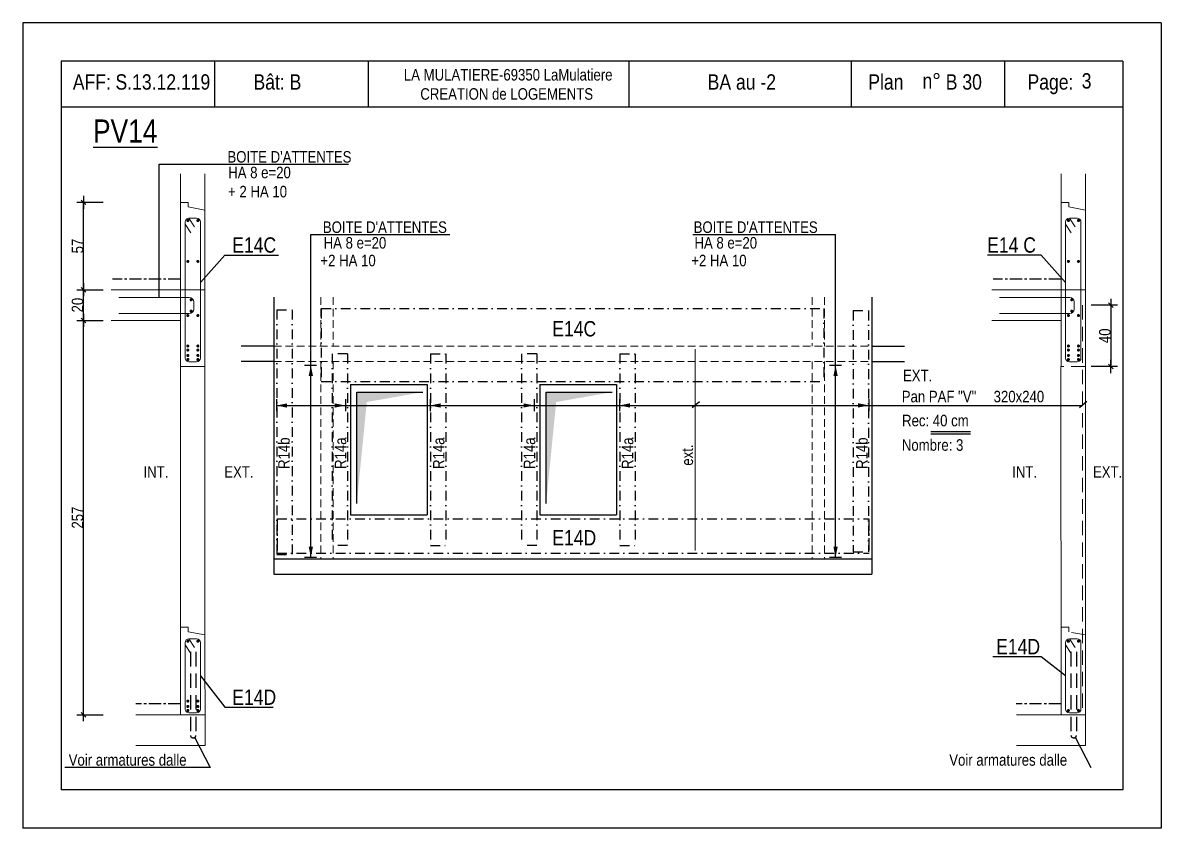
# Model space of a CAD drawing. Header units: metres. Extents: x -9927 to 45032, y -190416 to 12166.
# Drawn here: x 2925 to 4410, y -155203 to -154153 of the extents above; entities that cross this region are included whole.
import ezdxf
from ezdxf.enums import TextEntityAlignment as Align

# ---------------------------------------------------------------- set-up
doc = ezdxf.new("R2010")
doc.units = ezdxf.units.M
doc.header["$PDMODE"] = 65
for name, pattern in [('AXES', [50.8, 31.75, -6.35, 6.35, -6.35]), ('CACHE2', [0.1875, 0.125, -0.0625]), ('TIRETPTX2', [50.8, 25.4, -12.7, 0, -12.7])]:
    doc.linetypes.add(name, pattern=pattern)
for name, color, linetype in [('01_cote_gen', 4, 'Continuous'), ('01_fenetres', 171, 'Continuous'), ('01_linteaux', 3, 'Continuous'), ('01_murs_coup', 5, 'Continuous'), ('01_resv', 32, 'Continuous'), ('01_sem', 42, 'Continuous'), ('01_texte', 230, 'Continuous'), ('01_tram_axes', 10, 'AXES'), ('AA_COTES', 2, 'Continuous')]:
    doc.layers.add(name, color=color, linetype=linetype)
doc.styles.add('STYLE2', font='ARIALN.TTF')
doc.dimstyles.new('JB25', dxfattribs={"dimscale": 0.1, "dimtxt": 150, "dimasz": 17, "dimexe": 0.1, "dimexo": 0.1, "dimgap": 0.09, "dimtad": 1, "dimdec": 1, "dimlfac": 0.5, "dimdsep": 46, "dimtxsty": 'STYLE2', "dimblk1": 'BOND_G', "dimblk2": 'BOND_D', "dimsah": 1, "dimcen": 1.5, "dimdle": 0.01, "dimse1": 1, "dimse2": 1, "dimclrd": 4, "dimclre": 2, "dimclrt": 5, "dimadec": 0, "dimazin": 0, "dimtfac": 2.333333, "dimtdec": 1, "dimtix": 1, "dimtmove": 2, "dimatfit": 3, "dimldrblk": 'BOND_G', "dimfxl": 1, "dimtolj": 1, "dimtzin": 0, "dimarcsym": 0})

# ---------------------------------------------------------------- blocks, each defined once
blk = doc.blocks.new('BOND_G')
at = {"layer": 'AA_COTES', "color": 0}
for p, q in [((0, -5), (0, 15)), ((5, 0), (-5, 0)), ((1.77, 1.77), (-1.77, -1.77))]:
    blk.add_line(p, q, dxfattribs=at)
blk = doc.blocks.new('BOND_D')
at = {"layer": 'AA_COTES', "color": 0}
for p, q in [((5, 0), (-5, 0)), ((-1.77, -1.77), (1.77, 1.77)), ((0, 5), (0, -15))]:
    blk.add_line(p, q, dxfattribs=at)
blk = doc.blocks.new('*D1430')
at = {"layer": '01_cote_gen', "color": 4, "lineweight": -2, "transparency": 16777216}
blk.add_line((3004.3, -155053.2), (3004.3, -154542.6), dxfattribs=at)
at = {"layer": 'DEFPOINTS', "color": 0, "lineweight": 0, "transparency": 16777216}
for p in [(3004.3, -154540.9), (3040.3, -154540.9), (3072.6, -155054.9)]:
    blk.add_point(p, dxfattribs=at)
at = {"layer": '01_cote_gen', "color": 4, "lineweight": -2, "transparency": 16777216, "xscale": 1.7, "yscale": 1.7, "zscale": 1.7}
for name, p, rotation in [('BOND_D', (3004.3, -154540.9), 90), ('BOND_G', (3004.3, -155054.9), 270)]:
    blk.add_blockref(name, p, dxfattribs=dict(at, rotation=rotation))
at = {"layer": '01_cote_gen', "color": 5, "lineweight": 0, "transparency": 16777216, "insert": (2996.6, -154797.9), "char_height": 15, "attachment_point": 5, "rotation": 90, "style": 'STYLE2'}
blk.add_mtext('\\A1;257', dxfattribs=at)
blk = doc.blocks.new('*D1431')
at = {"layer": '01_cote_gen', "color": 4, "lineweight": -2, "transparency": 16777216}
blk.add_line((3004.3, -154539.2), (3004.3, -154502.6), dxfattribs=at)
at = {"layer": 'DEFPOINTS', "color": 0, "lineweight": 0, "transparency": 16777216}
for p in [(3004.3, -154500.9), (3059.1, -154500.9), (3059.1, -154540.9)]:
    blk.add_point(p, dxfattribs=at)
at = {"layer": '01_cote_gen', "color": 4, "lineweight": -2, "transparency": 16777216, "xscale": 1.7, "yscale": 1.7, "zscale": 1.7}
for name, p, rotation in [('BOND_D', (3004.3, -154500.9), 90), ('BOND_G', (3004.3, -154540.9), 270)]:
    blk.add_blockref(name, p, dxfattribs=dict(at, rotation=rotation))
at = {"layer": '01_cote_gen', "color": 5, "lineweight": 0, "transparency": 16777216, "insert": (2996.6, -154520.9), "char_height": 15, "attachment_point": 5, "rotation": 90, "style": 'STYLE2'}
blk.add_mtext('\\A1;20', dxfattribs=at)
blk = doc.blocks.new('*D1432')
at = {"layer": '01_cote_gen', "color": 4, "lineweight": -2, "transparency": 16777216}
blk.add_line((3004.3, -154499.2), (3004.3, -154388.6), dxfattribs=at)
at = {"layer": 'DEFPOINTS', "color": 0, "lineweight": 0, "transparency": 16777216}
for p in [(3004.3, -154386.9), (3130.8, -154386.9), (3130.8, -154500.9)]:
    blk.add_point(p, dxfattribs=at)
at = {"layer": '01_cote_gen', "color": 4, "lineweight": -2, "transparency": 16777216, "xscale": 1.7, "yscale": 1.7, "zscale": 1.7}
for name, p, rotation in [('BOND_D', (3004.3, -154386.9), 90), ('BOND_G', (3004.3, -154500.9), 270)]:
    blk.add_blockref(name, p, dxfattribs=dict(at, rotation=rotation))
at = {"layer": '01_cote_gen', "color": 5, "lineweight": 0, "transparency": 16777216, "insert": (2996.6, -154443.9), "char_height": 15, "attachment_point": 5, "rotation": 90, "style": 'STYLE2'}
blk.add_mtext('\\A1;57', dxfattribs=at)
blk = doc.blocks.new('*D1433')
at = {"layer": '01_cote_gen', "color": 4, "lineweight": -2, "transparency": 16777216}
blk.add_line((4344.4, -154522.7), (4344.4, -154599.2), dxfattribs=at)
at = {"layer": 'DEFPOINTS', "color": 0, "lineweight": 0, "transparency": 16777216}
for p in [(4307.3, -154521), (4311.4, -154600.9), (4344.4, -154600.9)]:
    blk.add_point(p, dxfattribs=at)
at = {"layer": '01_cote_gen', "color": 4, "lineweight": -2, "transparency": 16777216, "xscale": 1.7, "yscale": 1.7, "zscale": 1.7}
for name, p, rotation in [('BOND_G', (4344.4, -154521), 90), ('BOND_D', (4344.4, -154600.9), 270)]:
    blk.add_blockref(name, p, dxfattribs=dict(at, rotation=rotation))
at = {"layer": '01_cote_gen', "color": 5, "lineweight": 0, "transparency": 16777216, "insert": (4336.7, -154560.9), "char_height": 15, "attachment_point": 5, "rotation": 90, "style": 'STYLE2'}
blk.add_mtext('\\A1;40', dxfattribs=at)

msp = doc.modelspace()

# ---------------------------------------------------------------- linework, layer by layer
at = {"layer": '01_cote_gen', "color": 5, "linetype": 'Continuous', "lineweight": 0}
msp.add_line((3802.02, -154578.16), (3802.02, -154840.89), dxfattribs=at)
at = {"layer": '01_fenetres', "ltscale": 30}
for p, q in [((2975.12, -154202.84), (2975.12, -155152.84)), ((2975.12, -154202.84), (2975.12, -155152.84)), ((2975.12, -154202.84), (2975.12, -155152.84)), ((4360.12, -154202.84), (2975.12, -154202.84)), ((3175.12, -154202.84), (3175.12, -154262.84)), ((3375.52, -154202.84), (3375.52, -154262.84)), ((3715.69, -154202.84), (3715.69, -154262.84)), ((4005.99, -154262.84), (4005.99, -154202.84)), ((4205.99, -154262.84), (4205.99, -154202.84)), ((4360.12, -154202.84), (4360.12, -155152.84)), ((4360.12, -154262.84), (2975.12, -154262.84)), ((4360.12, -155152.84), (2975.12, -155152.84))]:
    msp.add_line(p, q, dxfattribs=at)
at = {"layer": '01_linteaux', "lineweight": 0}
for p, q in [((3130.8, -154349.56), (3130.8, -154386.94)), ((3162.8, -154349.56), (3162.8, -154396.94)), ((4279.41, -154349.56), (4279.41, -154386.94)), ((4311.41, -154349.56), (4311.41, -154396.94)), ((3130.82, -154600.91), (3130.82, -154940.91)), ((3162.82, -154600.91), (3162.82, -154950.91))]:
    msp.add_line(p, q, dxfattribs=at)
at = {"layer": '01_linteaux', "ltscale": 0.1}
for p, q in [((3252.79, -154510.56), (3252.79, -154871.47)), ((4032.79, -154510.56), (4032.79, -154871.47)), ((3252.79, -154574.47), (3210.21, -154574.47)), ((4032.79, -154574.47), (4075.38, -154574.47)), ((3252.79, -154594.47), (3210.21, -154594.47)), ((4032.79, -154594.47), (4075.38, -154594.47)), ((3352.79, -154624.47), (3352.79, -154794.47)), ((3352.79, -154624.47), (3452.79, -154624.47)), ((3452.79, -154624.47), (3452.79, -154794.47)), ((3599.79, -154624.47), (3599.79, -154794.47)), ((3599.79, -154624.47), (3699.79, -154624.47)), ((3699.79, -154624.47), (3699.79, -154794.47)), ((3352.79, -154794.47), (3452.79, -154794.47)), ((3599.79, -154794.47), (3699.79, -154794.47)), ((3252.79, -154851.47), (4032.79, -154851.47)), ((3252.79, -154871.47), (4032.79, -154871.47))]:
    msp.add_line(p, q, dxfattribs=at)
at = {"layer": '01_linteaux', "linetype": 'CACHE2', "lineweight": 18, "ltscale": 80}
for p, q in [((3313.79, -154510.56), (3313.79, -154574.47)), ((3329.79, -154510.56), (3329.79, -154574.47)), ((3954.79, -154510.56), (3954.79, -154574.47)), ((3970.79, -154510.56), (3970.79, -154574.47)), ((3252.79, -154574.47), (4032.79, -154574.47)), ((3252.79, -154594.47), (4032.79, -154594.47)), ((3313.79, -154594.47), (3313.79, -154851.47)), ((3329.79, -154594.47), (3329.79, -154851.47)), ((3954.79, -154594.47), (3954.79, -154851.47)), ((3970.79, -154594.47), (3970.79, -154851.47))]:
    msp.add_line(p, q, dxfattribs=at)
at = {"layer": '01_linteaux', "linetype": 'TIRETPTX2', "ltscale": 0.5}
for p, q in [((3256.58, -154527), (3256.58, -154845.84)), ((3256.58, -154527), (3276.58, -154527)), ((3276.58, -154527), (3276.58, -154845.84)), ((3314.54, -154525.47), (3314.54, -154620.47)), ((3314.54, -154525.47), (3969.91, -154525.47)), ((3969.91, -154525.47), (3969.91, -154620.47)), ((4008.18, -154528.04), (4008.18, -154842.39)), ((4008.18, -154528.04), (4028.18, -154528.04)), ((4028.18, -154528.04), (4028.18, -154842.39)), ((3328.79, -154584.47), (3328.79, -154834.47)), ((3348.79, -154584.47), (3328.79, -154584.47)), ((3348.79, -154584.47), (3348.79, -154834.47)), ((3456.79, -154584.47), (3456.79, -154834.47)), ((3456.79, -154584.47), (3476.79, -154584.47)), ((3476.79, -154584.47), (3476.79, -154834.47)), ((3575.79, -154584.47), (3575.79, -154834.47)), ((3595.79, -154584.47), (3575.79, -154584.47)), ((3595.79, -154584.47), (3595.79, -154834.47)), ((3703.79, -154584.47), (3703.79, -154834.47)), ((3703.79, -154584.47), (3723.79, -154584.47)), ((3723.79, -154584.47), (3723.79, -154834.47)), ((3314.54, -154620.47), (3969.91, -154620.47)), ((3256.79, -154799.47), (4028.79, -154799.47)), ((3348.79, -154834.47), (3328.79, -154834.47)), ((3456.79, -154834.47), (3476.79, -154834.47)), ((3595.79, -154834.47), (3575.79, -154834.47)), ((3703.79, -154834.47), (3723.79, -154834.47)), ((3256.58, -154845.84), (3276.58, -154845.84)), ((3256.79, -154844.47), (4028.79, -154844.47)), ((4008.18, -154842.39), (4028.18, -154842.39))]:
    msp.add_line(p, q, dxfattribs=at)
at = {"layer": '01_linteaux', "linetype": 'CACHE2', "lineweight": 18, "ltscale": 150}
for p, q in [((4307.34, -154520.95), (4307.46, -155054.89)), ((4311.34, -154600.91), (4279.33, -154600.91)), ((4279.43, -154940.91), (4289.43, -154940.91)), ((4289.43, -154940.91), (4289.43, -154946.91)), ((4311.43, -154950.91), (4289.43, -154946.91))]:
    msp.add_line(p, q, dxfattribs=at)
at = {"layer": '01_murs_coup', "linetype": 'Continuous', "lineweight": 0}
for p, q in [((3130.8, -154386.94), (3130.84, -154540.91)), ((3130.8, -154386.94), (3140.8, -154386.94)), ((3140.8, -154386.94), (3140.8, -154392.94)), ((3162.8, -154396.94), (3140.8, -154392.94)), ((4279.41, -154386.94), (4279.46, -154540.91)), ((4279.41, -154386.94), (4289.41, -154386.94)), ((4289.41, -154386.94), (4289.41, -154392.94)), ((4311.41, -154396.94), (4289.41, -154392.94)), ((3162.8, -154396.94), (3162.82, -154500.91)), ((4311.41, -154396.94), (4311.43, -154500.91)), ((3162.82, -154500.91), (3040.34, -154500.91)), ((3162.82, -154500.91), (3162.82, -154600.91)), ((4311.43, -154500.91), (4188.95, -154500.91)), ((4311.43, -154500.91), (4311.43, -154600.91)), ((3130.84, -154540.91), (3040.34, -154540.91)), ((3130.82, -154540.91), (3130.82, -154600.91)), ((4279.46, -154540.91), (4188.95, -154540.91)), ((4279.43, -154540.91), (4279.43, -154600.91)), ((3162.82, -154600.91), (3130.82, -154600.91)), ((4279.33, -154600.91), (4279.47, -155054.89)), ((4311.34, -154600.91), (4311.47, -155092.55)), ((3130.82, -154940.91), (3130.86, -155054.89)), ((3130.82, -154940.91), (3140.82, -154940.91)), ((3140.82, -154940.91), (3140.82, -154946.91)), ((3162.82, -154950.91), (3140.82, -154946.91)), ((3162.82, -154950.91), (3162.86, -155092.55)), ((3162.86, -155054.89), (3072.64, -155054.89)), ((3162.86, -155054.89), (3162.86, -155094.89)), ((4311.47, -155054.89), (4221.25, -155054.89)), ((4311.47, -155054.89), (4311.47, -155094.89)), ((3162.86, -155094.89), (3072.64, -155094.89)), ((4311.47, -155094.89), (4221.25, -155094.89))]:
    msp.add_line(p, q, dxfattribs=at)
at = {"layer": '01_resv', "color": 253}
for p, q in [((3360.8, -154779.33), (3360.8, -154634.27)), ((3360.8, -154634.27), (3446.97, -154634.27)), ((3607.8, -154779.33), (3607.8, -154634.27)), ((3607.8, -154634.27), (3693.97, -154634.27))]:
    msp.add_line(p, q, dxfattribs=at)
for points in [[(3360.8, -154779.33), (3360.8, -154634.27), (3373.87, -154647.25)], [(3360.8, -154634.27), (3446.97, -154634.27), (3373.87, -154647.25)], [(3607.8, -154779.33), (3607.8, -154634.27), (3620.87, -154647.25)], [(3607.8, -154634.27), (3693.97, -154634.27), (3620.87, -154647.25)]]:
    msp.add_solid(points, dxfattribs=at)
at = {"layer": '01_sem', "color": 2, "lineweight": 0, "ltscale": 7}
for p, q in [((3141.84, -154407.51), (3151.82, -154407.51)), ((3141.84, -154407.51), (3149.19, -154418.71)), ((4290.45, -154407.51), (4300.43, -154407.51)), ((4290.45, -154407.51), (4297.8, -154418.71)), ((3136.84, -154412.51), (3136.84, -154589.91)), ((3136.84, -154415.29), (3144.19, -154426.49)), ((3156.82, -154412.51), (3156.82, -154589.91)), ((4285.45, -154412.51), (4285.45, -154589.91)), ((4285.45, -154415.29), (4292.8, -154426.49)), ((4305.43, -154412.51), (4305.43, -154589.91)), ((3142.16, -154510.79), (3050.52, -154510.79)), ((4290.77, -154510.79), (4199.13, -154510.79)), ((3148.16, -154516.79), (3148.16, -154526)), ((4296.77, -154516.79), (4296.77, -154526)), ((3142.16, -154532), (3050.52, -154532)), ((4290.77, -154532), (4199.13, -154532)), ((3141.84, -154594.91), (3151.82, -154594.91)), ((4290.45, -154594.91), (4300.43, -154594.91)), ((3141.84, -154956), (3151.82, -154956)), ((3141.84, -154956), (3149.19, -154967.2)), ((4290.45, -154956), (4300.43, -154956)), ((4290.45, -154956), (4297.8, -154967.2)), ((3136.84, -154961), (3136.84, -155047.47)), ((3136.84, -154963.78), (3144.19, -154974.98)), ((3156.82, -154961), (3156.82, -155047.47)), ((4285.45, -154961), (4285.45, -155047.47)), ((4285.45, -154963.78), (4292.8, -154974.98)), ((4305.43, -154961), (4305.43, -155047.47)), ((3141.84, -155052.47), (3151.82, -155052.47)), ((4290.45, -155052.47), (4300.43, -155052.47))]:
    msp.add_line(p, q, dxfattribs=at)
at = {"layer": '01_sem', "color": 2, "lineweight": 0, "ltscale": 7, "const_width": 2, "flags": 128}
for points in [[(3139.42, -154410.65, 1), (3141.42, -154410.65, 1)], [(3152.53, -154410.65, 1), (3154.53, -154410.65, 1)], [(4288.04, -154410.65, 1), (4290.04, -154410.65, 1)], [(4301.15, -154410.65, 1), (4303.15, -154410.65, 1)], [(3139.42, -154463.87, 1), (3141.42, -154463.87, 1)], [(3152.53, -154463.87, 1), (3154.53, -154463.87, 1)], [(4288.04, -154463.87, 1), (4290.04, -154463.87, 1)], [(4301.15, -154463.87, 1), (4303.15, -154463.87, 1)], [(3143.73, -154513.97, 1), (3145.73, -154513.97, 1)], [(4292.34, -154513.97, 1), (4294.34, -154513.97, 1)], [(3143.73, -154528.78, 1), (3145.73, -154528.78, 1)], [(4292.34, -154528.78, 1), (4294.34, -154528.78, 1)], [(3139.42, -154534.51, 1), (3141.42, -154534.51, 1)], [(3152.53, -154534.51, 1), (3154.53, -154534.51, 1)], [(4288.04, -154534.51, 1), (4290.04, -154534.51, 1)], [(4301.15, -154534.51, 1), (4303.15, -154534.51, 1)], [(3139.42, -154574.2, 1), (3141.42, -154574.2, 1)], [(3152.53, -154574.2, 1), (3154.53, -154574.2, 1)], [(4288.04, -154574.2, 1), (4290.04, -154574.2, 1)], [(4301.15, -154574.2, 1), (4303.15, -154574.2, 1)], [(3139.42, -154579.49, 1), (3141.42, -154579.49, 1)], [(3139.42, -154586.54, 1), (3141.42, -154586.54, 1)], [(3152.53, -154579.49, 1), (3154.53, -154579.49, 1)], [(3152.53, -154586.54, 1), (3154.53, -154586.54, 1)], [(4288.04, -154579.49, 1), (4290.04, -154579.49, 1)], [(4288.04, -154586.54, 1), (4290.04, -154586.54, 1)], [(4301.15, -154579.49, 1), (4303.15, -154579.49, 1)], [(4301.15, -154586.54, 1), (4303.15, -154586.54, 1)], [(3139.42, -154591.83, 1), (3141.42, -154591.83, 1)], [(3152.53, -154591.83, 1), (3154.53, -154591.83, 1)], [(4288.04, -154591.83, 1), (4290.04, -154591.83, 1)], [(4301.15, -154591.83, 1), (4303.15, -154591.83, 1)], [(3139.42, -154959.14, 1), (3141.42, -154959.14, 1)], [(3152.53, -154959.14, 1), (3154.53, -154959.14, 1)], [(4288.04, -154959.14, 1), (4290.04, -154959.14, 1)], [(4301.15, -154959.14, 1), (4303.15, -154959.14, 1)], [(3139.42, -155037.05, 1), (3141.42, -155037.05, 1)], [(3139.42, -155044.1, 1), (3141.42, -155044.1, 1)], [(3139.42, -155049.38, 1), (3141.42, -155049.38, 1)], [(3152.53, -155037.05, 1), (3154.53, -155037.05, 1)], [(3152.53, -155044.1, 1), (3154.53, -155044.1, 1)], [(3152.53, -155049.38, 1), (3154.53, -155049.38, 1)], [(4288.04, -155049.38, 1), (4290.04, -155049.38, 1)], [(4301.15, -155049.38, 1), (4303.15, -155049.38, 1)]]:
    msp.add_lwpolyline(points, format="xyb", close=True, dxfattribs=at)
at = {"layer": '01_sem', "color": 2, "lineweight": 0, "ltscale": 7}
for centre, radius, start, end in [((3141.84, -154412.51), 5, 90, 180), ((3151.82, -154412.51), 5, 0, 90), ((4290.45, -154412.51), 5, 90, 180), ((4300.43, -154412.51), 5, 0, 90), ((3142.16, -154516.79), 6, 0, 90), ((4290.77, -154516.79), 6, 0, 90), ((3142.16, -154526), 6, 270, 0), ((4290.77, -154526), 6, 270, 0), ((3141.84, -154589.91), 5, 180, 270), ((3151.82, -154589.91), 5, 270, 0), ((4290.45, -154589.91), 5, 180, 270), ((4300.43, -154589.91), 5, 270, 0), ((3141.84, -154961), 5, 90, 180), ((3151.82, -154961), 5, 0, 90), ((4290.45, -154961), 5, 90, 180), ((4300.43, -154961), 5, 0, 90), ((3141.84, -155047.47), 5, 180, 270), ((3151.82, -155047.47), 5, 270, 0), ((4290.45, -155047.47), 5, 180, 270), ((4300.43, -155047.47), 5, 270, 0)]:
    msp.add_arc(centre, radius, start, end, dxfattribs=at)
at = {"layer": '01_texte', "ltscale": 30}
for p, q in [((2925.12, -154152.84), (2925.12, -155202.84)), ((4410.12, -154152.84), (2925.12, -154152.84)), ((4410.12, -154152.84), (4410.12, -155202.84)), ((3300.87, -154849.69), (3300.87, -154428.82)), ((3985.33, -154849.69), (3985.33, -154428.82)), ((3292.8, -154599.37), (3308.44, -154599.37)), ((3977.27, -154599.37), (3992.91, -154599.37)), ((3256.12, -154643.72), (3256.12, -154659.36)), ((3345.98, -154643.72), (3345.98, -154659.36)), ((3456.33, -154643.68), (3456.33, -154659.32)), ((3592.37, -154643.67), (3592.37, -154659.31)), ((3703.33, -154643.63), (3703.33, -154659.27)), ((4028.55, -154643.57), (4028.55, -154659.21)), ((3292.8, -154849.69), (3308.44, -154849.69)), ((3977.27, -154849.69), (3992.91, -154849.69)), ((3149.63, -155084.85), (3169.5, -155123.86)), ((4298.25, -155084.85), (4318.11, -155123.86)), ((3170.02, -155123.86), (2980.18, -155123.86)), ((4410.12, -155202.84), (2925.12, -155202.84))]:
    msp.add_line(p, q, dxfattribs=at)
at = {"layer": '01_texte'}
for p, q in [((3103.14, -154337.13), (3350.01, -154337.13)), ((3103.14, -154510.79), (3103.14, -154337.13)), ((3300.87, -154428.82), (3482.02, -154428.82)), ((3799.28, -154428.82), (3985.33, -154428.82)), ((3188.5, -154455.65), (3156.82, -154491.36)), ((3188.5, -154455.65), (3258.74, -154455.65)), ((4253.56, -154455.65), (4183.32, -154455.65)), ((4253.56, -154455.65), (4285.24, -154491.36)), ((3807.65, -154646.79), (3798.34, -154654.99)), ((4313.01, -154646.68), (4303.7, -154654.88)), ((3256.58, -154651.88), (4307.37, -154651.65)), ((4161.42, -154685.9), (4109.66, -154685.9)), ((4161.42, -154689.21), (4109.66, -154689.21)), ((4253.56, -154979.22), (4190.28, -154979.22)), ((4285.24, -155004.24), (4253.56, -154979.22)), ((3156.82, -155004.24), (3188.5, -155045.18)), ((3188.5, -155045.18), (3251.77, -155045.18))]:
    msp.add_line(p, q, dxfattribs=at)
at = {"layer": '01_texte', "linetype": 'CACHE2', "ltscale": 150}
for p, q in [((3143.8, -154973.1), (3143.8, -155081.85)), ((3150.92, -154973.1), (3150.92, -155081.85)), ((4292.41, -154973.1), (4292.41, -155081.85)), ((4299.54, -154973.1), (4299.54, -155081.85)), ((3146.8, -155084.85), (3149.63, -155084.85)), ((4295.41, -155084.85), (4298.25, -155084.85))]:
    msp.add_line(p, q, dxfattribs=at)
for centre, start, end in [((3146.8, -155081.85), 180, 270), ((3147.92, -155081.85), 270, 0), ((4295.41, -155081.85), 180, 270), ((4296.54, -155081.85), 270, 0)]:
    msp.add_arc(centre, 3, start, end, dxfattribs=at)
at = {"layer": '01_texte', "ltscale": 30}
for points in [[(3300.87, -154599.37), (3298.11, -154613.19), (3300.87, -154613.19)], [(3300.87, -154599.37), (3303.62, -154613.19), (3300.87, -154613.19)], [(3985.33, -154599.37), (3982.57, -154613.19), (3985.33, -154613.19)], [(3985.33, -154599.37), (3988.08, -154613.19), (3985.33, -154613.19)], [(3256.12, -154651.78), (3269.94, -154649.03), (3269.94, -154651.78)], [(3256.12, -154651.78), (3269.94, -154654.54), (3269.94, -154651.78)], [(3345.98, -154651.78), (3332.15, -154649.03), (3332.15, -154651.78)], [(3345.98, -154651.78), (3332.15, -154654.54), (3332.15, -154651.78)], [(3456.33, -154651.74), (3470.15, -154648.99), (3470.15, -154651.74)], [(3456.33, -154651.74), (3470.15, -154654.49), (3470.15, -154651.74)], [(3592.37, -154651.73), (3578.55, -154648.98), (3578.55, -154651.73)], [(3592.37, -154651.73), (3578.55, -154654.48), (3578.55, -154651.73)], [(3703.33, -154651.69), (3717.15, -154648.93), (3717.15, -154651.69)], [(3703.33, -154651.69), (3717.15, -154654.44), (3717.15, -154651.69)], [(4028.55, -154651.63), (4014.73, -154648.88), (4014.73, -154651.63)], [(4028.55, -154651.63), (4014.73, -154654.39), (4014.73, -154651.63)], [(3300.87, -154849.69), (3298.11, -154835.87), (3300.87, -154835.87)], [(3300.87, -154849.69), (3303.62, -154835.87), (3300.87, -154835.87)], [(3985.33, -154849.69), (3982.57, -154835.87), (3985.33, -154835.87)], [(3985.33, -154849.69), (3988.08, -154835.87), (3985.33, -154835.87)]]:
    msp.add_solid(points, dxfattribs=at)
at = {"layer": '01_tram_axes', "ltscale": 0.5}
for p, q in [((3130.86, -154486.91), (3042.07, -154486.91)), ((4279.47, -154486.91), (4190.69, -154486.91)), ((3256.79, -154799.47), (3256.79, -154844.47)), ((4028.79, -154799.47), (4028.79, -154844.47)), ((3130.86, -155040.89), (3072.43, -155040.89)), ((4279.47, -155040.89), (4221.04, -155040.89))]:
    msp.add_line(p, q, dxfattribs=at)

# ---------------------------------------------------------------- texts
at = {"layer": '01_texte', "style": 'STYLE2'}
for s, height, p in [('LA MULATIERE-69350 LaMulatiere', 15, (3422.21, -154228.12)), ('AFF:', 20, (2990.42, -154239.99)), ('S.13.12.119', 20, (3046.08, -154239.99)), ('Bât: B', 20, (3226.06, -154239.99)), ('BA au -2', 20, (3818.51, -154239.99)), ('Plan', 20, (4028.04, -154239.99)), ('n%%D', 20, (4098.72, -154238.55)), ('B 30', 20, (4129.06, -154239.99)), ('Page:', 20, (4235.7, -154239.99)), ('3', 20, (4306.39, -154238.55)), ('CREATION de LOGEMENTS', 15, (3443.7, -154253.12)), ('%%UPV14', 30, (3016.76, -154308.91)), ('E14C', 20, (3198.33, -154452.54)), ('E14 C', 20, (4183.04, -154452.54)), ('E14C', 20, (3615.79, -154561.73)), ('EXT.', 15, (4073.25, -154620.23)), (' Pan PAF "V"  ', 15, (4066.89, -154647.6)), ('320x240', 15, (4191.51, -154647.6)), ('Rec: 40 cm', 15, (4072.08, -154678.88)), ('Nombre: 3', 15, (4071.81, -154710.79)), ('INT.', 15, (3082.61, -154745.93)), ('EXT.', 15, (3187.92, -154745.93)), ('INT.', 15, (4215.77, -154745.93)), ('EXT.', 15, (4321.08, -154745.93)), ('E14D', 20, (3615.79, -154834.24)), ('E14D', 20, (4194.78, -154976.11)), ('E14D', 20, (3198.33, -155042.07)), ('Voir armatures dalle', 15, (2985.02, -155121.35)), ('Voir armatures dalle', 15, (4133.63, -155121.35))]:
    msp.add_text(s, height=height, dxfattribs=at).set_placement(p)
for s, p in [("BOITE D'ATTENTES", (3353.84, -154335.11)), ('HA 8 e=20', (3274.78, -154355.5)), ('+ 2 HA 10  ', (3279.37, -154380.43)), ("BOITE D'ATTENTES", (3478.31, -154426.8)), ("BOITE D'ATTENTES", (3962.01, -154426.8)), ('HA 8 e=20', (3399.25, -154447.19)), ('HA 8 e=20', (3882.95, -154447.19)), ('+2 HA 10', (3385.53, -154470.29)), ('+2 HA 10', (3869.23, -154470.29))]:
    msp.add_text(s, height=15, dxfattribs=at).set_placement(p, align=Align.RIGHT)
for s, p in [('R14b', (3273.27, -154734.5)), ('R14a', (3347.15, -154734.5)), ('R14a', (3475.12, -154734.5)), ('R14a', (3593.54, -154734.5)), ('R14a', (3721.51, -154734.5)), ('ext.', (3799.42, -154730.25)), ('R14b', (4027.13, -154734.5))]:
    msp.add_text(s, height=15, rotation=90, dxfattribs=at).set_placement(p)

# ---------------------------------------------------------------- dimensions: what is measured, and where the dimension line sits
at = {"layer": '01_cote_gen', "lineweight": 0}
for base, p1, p2, picture, middle in [((3004.28, -154386.94), (3130.83, -154500.91), (3130.8, -154386.94), '*D1432', (2996.65, -154443.92)), ((3004.28, -154500.91), (3059.05, -154540.91), (3059.05, -154500.91), '*D1431', (2996.62, -154520.91)), ((4344.38, -154600.91), (4307.34, -154520.95), (4311.43, -154600.91), '*D1433', (4336.71, -154560.93)), ((3004.28, -154540.91), (3072.64, -155054.89), (3040.34, -154540.91), '*D1430', (2996.62, -154797.9))]:
    dim = msp.add_linear_dim(base=base, p1=p1, p2=p2, angle=90, dimstyle='JB25', dxfattribs=at)
    dim.commit()
    dim.dimension.update_dxf_attribs({"geometry": picture, "text_midpoint": middle})

doc.saveas('drawing.dxf')
